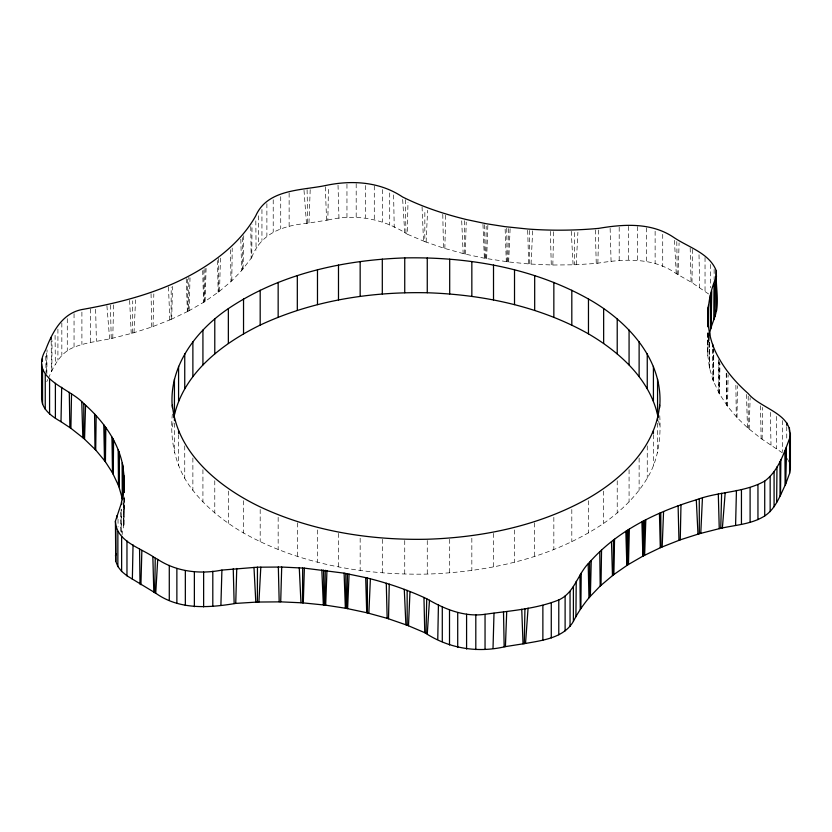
<?xml version="1.0" encoding="UTF-8"?>
<svg xmlns="http://www.w3.org/2000/svg" width="832" height="832" viewBox="0 0 832 832"><rect width="100%" height="100%" fill="white"/><g stroke="black" fill="none" stroke-linecap="round" stroke-linejoin="round"><path stroke-width="0.62" stroke-dasharray="4.16 3.12" d="M121.95 535.111L123.864 524.93L123.864 496.506M123.864 524.93L124.259 497.078M782.423 452.858L761.103 438.558L747.448 427.669L737.017 417.633L727.511 406.276L719.243 393.588L713.315 380.9L709.478 367.973L707.793 355.389L707.824 332.54M709.478 367.973L709.488 340.943M123.916 524.046L123.958 497.089M48.35 378.321C53.914 365.914 60.424 352.342 74.048 347.246C86.382 342.15 99.861 341.214 112.746 338.177L132.673 333.112L132.725 300.83M708.583 293.966L691.985 282.662L676.27 273.645C652.725 256.797 623.22 258.95 596.263 263.442L574.621 264.794L552.822 265.023L529.485 264.014L508.654 261.966L484.37 258.211L464.558 253.958L443.487 248.092L424.809 241.602L424.861 209.362M713.315 380.9L713.388 348.826M121.524 532.366L121.618 509.59M132.673 333.112L151.746 327.018L171.08 319.415L171.205 287.092M464.558 253.958L464.703 220.438M709.592 368.42L709.717 340.538M51.865 370.812L52.031 340.631M707.793 355.389L708.302 337.158M719.243 393.588L719.41 361.629M171.08 319.415L188.562 311.022L188.812 277.337M46.842 374.078L47.07 349.929M188.562 311.022L204.63 301.725L219.523 291.242L231.806 280.81L241.644 270.577L251.15 258.305L251.732 257.431L252.034 224.609M713.502 381.347L713.783 351.031M204.63 301.725L205.015 267.873M485.878 258.502L486.19 226.304M231.806 280.81L232.201 248.071M737.017 417.633L737.391 385.757M691.985 282.662L692.422 249.382M719.503 394.025L719.961 363.802M507.874 261.893L508.435 228.405M762.122 439.286L762.663 407.399M251.732 257.431C260.811 233.459 282.485 225.732 306.478 223.402L327.839 220.054L328.453 187.71M727.511 406.276L728.166 374.837M243.038 268.965L243.745 235.716M153.046 326.55L153.826 293.904M171.694 319.134L172.494 286.416M424.809 241.602L407.243 234.177L407.992 202.249M552.822 265.023L553.634 231.473M444.839 248.508L445.692 215.207M597.854 263.297L598.728 229.653M112.746 338.177L113.662 304.408M189.134 310.71L190.018 277.867M219.523 291.242L220.449 258.138M678.184 274.674L679.078 242.913M205.14 301.371L206.086 268.382M465.286 254.124L466.232 222.082M749.164 429.166L750.152 397.706M486.647 258.638L487.854 225.285M308.963 222.955L310.211 189.197M508.654 261.966L510.12 228.582M134.014 332.696L135.574 299.853M426.109 242.07L427.606 210.34M531.034 264.098L532.667 230.63M576.202 264.711L577.897 232.357M172.359 426.92L173.306 421.034M172.359 414.014C169.634 440.991 175.625 468.915 192.878 490.298C206.627 507.853 224.401 521.747 243.537 532.99C299.156 564.19 364.062 575.307 427.263 574.09C488.831 571.938 551.928 558.199 603.647 523.38C620.838 511.212 636.397 496.361 647.254 478.171C659.038 458.931 661.149 436.062 659.641 414.014M708.282 341.006L708.947 337.532M46.769 381.701L47.819 379.444M327.839 220.054C355.316 213.543 383.729 218.691 407.243 234.177M787.29 458.619L789.443 462.717M658.694 421.034L659.641 426.92M123.136 503.277L124.259 512.346M106.912 305.77L109.616 338.811M304.013 190.31L306.478 223.402M402.678 199.514L404.726 232.929M674.419 240.334L676.27 273.645M571.251 231.306L573.092 264.826M129.626 300.362L131.227 333.497M461.708 220.854L463.143 253.583M422.063 206.877L423.509 241.072M482.966 224.328L484.37 258.211M168.48 286.926L169.822 319.935M325.322 186.867L326.581 220.23M505.138 229.247L506.314 261.685M186.233 278.637L187.366 311.626M527.665 230.308L528.715 263.942M610.126 228.353L611.083 261.789M595.286 229.965L596.263 263.442M550.326 231.41L551.283 264.992M746.512 394.441L747.448 427.669M338.031 185.224L338.978 218.66M690.175 247.978L691.08 282.121M240.812 239.21L241.644 270.577M202.706 270.639L203.549 302.39M110.406 305.136L111.238 338.51M95.618 309.286L96.418 341.411M442.78 214.313L443.487 248.092M151.05 293.696L151.746 327.018M770.359 412.391L771.004 445.151M699.015 254.769L699.639 287.529M405.298 199.659L405.985 233.584M393.609 194.938L394.233 227.625M217.516 260.52L218.14 292.323M760.521 405.777L761.103 438.558M307.091 189.717L307.715 223.163M120.411 512.512L120.775 532.927M484.567 224.702L485.118 258.367M230.495 249.746L230.994 281.559M45.75 356.252L46.03 372.923M676.79 241.55L677.248 274.144M735.883 385.278L736.289 416.853M187.554 279.282L187.97 311.334M726.211 373.402L726.575 405.038M718.432 359.674L718.775 392.714M250.796 226.543L251.15 258.305M51.178 341.224L51.501 371.54M506.761 228.197L507.094 261.789M255.819 220.865L256.09 250.058M55.078 335.338L55.349 364.551M712.754 349.378L713.003 380.006M203.871 269.942L204.1 302.058M118.03 519.23L118.071 526.854M709.197 336.367L709.332 367.078M529.329 230.443L529.485 264.014M123.604 503.745L123.718 525.845M121.118 509.111L121.222 531.991M46.332 353.08L46.415 372.226M718.9 362.003L718.994 393.151M713.034 349.034L713.149 380.453M574.548 232.534L574.621 264.794M218.535 258.492L218.629 291.97M748.207 396.126L748.249 428.418M726.804 373.121L726.866 405.465M708.074 332.415L708.084 342.794M707.73 333.05L707.741 354.494M242.341 237.567L242.372 269.797M124.186 497.546L124.207 511.462M786.75 426.618L786.75 440.814M782.423 420.597L782.423 451.568M776.61 416.426L776.61 448.687M714.137 269.35L714.137 279.677M710.362 264.462L710.362 287.695M708.136 332.894L708.136 341.91M705.037 257.494L705.037 291.044M662.719 234.343L662.719 266.604M657.561 423.197L657.561 452.878M655.127 231.265L655.127 263.536M653.422 434.689L653.422 465.66M647.254 445.91L647.254 478.171M646.662 227.791L646.662 261.352M639.122 458.037L639.122 490.298M637.634 226.585L637.634 260.135M629.075 469.685L629.075 501.946M628.368 226.377L628.368 259.938M619.195 227.198L619.195 260.749M617.219 480.74L617.219 513.001M603.647 491.119L603.647 523.38M588.463 500.729L588.463 532.99M571.813 509.496L571.813 541.757M553.842 517.327L553.842 549.598M534.685 522.891L534.685 556.442M514.519 529.974L514.519 562.234M493.511 533.385L493.511 566.935M471.838 538.231L471.838 570.502M449.696 539.334L449.696 572.884M427.263 540.53L427.263 574.09M404.737 540.53L404.737 574.09M389.709 192.962L389.709 225.222M382.491 189.602L382.491 221.863M382.304 539.334L382.304 572.884M374.286 185.806L374.286 219.367M365.414 185.546L365.414 217.807M360.162 538.231L360.162 570.502M356.19 183.695L356.19 217.246M346.954 184.163L346.954 217.714M338.489 533.385L338.489 566.935M317.481 529.974L317.481 562.234M297.315 522.891L297.315 556.442M289.13 193.097L289.13 226.658M280.727 196.654L280.727 228.914M278.158 517.327L278.158 549.598M273.218 199.794L273.218 232.055M266.885 203.705L266.885 235.966M261.945 209.529L261.945 240.5M260.187 509.496L260.187 541.757M258.596 215.81L258.596 245.492M243.537 500.729L243.537 532.99M228.353 491.119L228.353 523.38M214.781 480.74L214.781 513.001M202.925 469.685L202.925 501.946M192.878 458.037L192.878 490.298M184.746 445.91L184.746 478.171M178.578 434.689L178.578 465.66M174.439 423.197L174.439 452.878M90.553 308.911L90.553 342.462M81.9 312.135L81.9 344.396M74.048 313.695L74.048 347.246M67.278 318.646L67.278 350.906M61.838 322.972L61.838 355.243M57.918 329.118L57.918 360.09"/><path stroke-width="1.25" d="M83.793 403.614C102.409 419.91 118.217 441.126 122.834 465.899L122.668 499.762L118.685 485.94L112.497 472.826L105.134 461.386L95.711 449.998L83.751 438.422L83.793 403.614C69.285 387.525 28.756 378.768 45.646 349.846C52.25 332.582 61.859 313.487 81.9 309.556C125.237 301.818 168.917 290.17 206.159 265.845C225.95 252.949 244.14 236.579 255.778 215.779C267.54 189.124 300.862 190.57 325.27 185.578C351.572 179.899 379.683 181.605 402.522 196.945C422.739 207.054 444.392 214.115 466.305 219.523L486.21 223.725L505.045 226.658L527.634 229.008C551.304 230.766 575.12 230.547 598.77 228.363C624.156 224.026 651.966 222.31 674.274 237.765C688.782 247.426 709.374 253.23 716.238 270.691C715.395 286.822 720.21 304.283 713.814 319.644C712.057 324.75 709.966 329.784 709.384 335.213M123.874 492.627L124.27 477.984L122.834 465.899M124.27 491.982L124.27 477.984M123.874 490.048L121.098 504.026L115.419 521.113L115.762 561.309L117.863 566.519L121.638 571.407L126.963 575.796L155.73 593.195C179.265 610.043 208.78 607.901 235.737 603.408L257.379 602.046L280.706 601.858L302.515 602.836L325.676 605.166L346.122 608.338L366.714 612.716L387.161 618.332L407.191 625.238L424.757 632.674C448.625 648.513 477.578 653.234 505.419 646.61L525.522 643.448C542.537 640.37 563.836 637.978 573.404 621.358C577.814 612.602 583.336 604.542 589.628 597.043L589.659 562.162C617.479 530.65 656.646 511.732 696.301 499.824C718.526 491.4 743.787 492.866 764.722 481.094C778.274 470.943 783.713 453.773 789.589 438.526C794.102 413.785 760.614 408.918 748.207 393.536C736.674 383.344 726.367 371.634 718.89 358.114C704.174 333.081 705.297 302.099 716.581 276.047M707.834 326.196L707.834 321.121M709.498 335.795L709.498 333.226M105.134 461.386L105.196 426.629M113.006 473.689L113.11 439.046M123.968 491.962L123.968 488.103M257.379 602.046L257.452 567.195L281.705 567.039L304.366 568.142L344.105 573.154L365.695 577.637C386.651 582.712 407.191 589.586 426.722 598.749C444.361 609.024 464.152 617.302 485.046 614.286C509.766 610.761 535.402 609.242 558.782 599.945C574.766 592.748 577.689 573.57 589.659 562.162M589.628 597.043L600.194 586.03L613.371 574.87L613.475 539.947M118.851 486.387L118.976 451.89M121.638 504.525L121.649 501.998M302.515 602.836L302.671 567.996M710.746 328.494L710.902 293.134M613.371 574.87L627.9 564.782L642.866 556.14L660.92 547.435L680.254 539.833L699.327 533.738L719.254 528.663C734.51 524.982 751.098 524.576 764.722 515.944C775.622 508.695 780.052 495.654 785.533 484.411L785.689 449.186M708.344 326.903L708.448 305.105M713.814 319.644L714.012 284.284M627.9 564.782L628.15 529.786M118.997 486.845L119.278 452.878M575.91 616.782L576.222 581.37M776.651 502.289L776.974 466.898M113.225 474.136L113.589 440.014M324.906 605.051L325.25 570.253M580.85 608.546L581.225 573.154M780.499 495.31L780.863 459.711M105.425 461.802L105.83 427.544M644.03 555.506L644.478 520.437M95.711 449.998L96.158 415.657M154.752 592.696L155.241 558.116C141.097 547.893 116.21 541.882 115.419 521.113M346.882 608.483L347.454 573.747M601.006 585.281L601.546 549.952M711.11 327.538L711.714 291.023M785.533 484.411L786.354 447.304M83.751 438.422L70.897 428.282L71.521 393.9M132.361 579.311L133.037 544.898M437.767 639.215L438.433 604.729M524.285 643.677L524.93 608.722M613.86 574.517L614.536 539.178M70.897 428.282L60.996 421.699L61.693 387.286M388.513 618.748L389.251 584.147M426.015 633.256L426.722 598.749M680.254 539.833L680.982 504.733M720.762 528.33L721.625 493.303M735.582 525.439L736.445 490.433M590.356 596.263L591.25 560.456M628.451 564.45L629.366 529.058M140.92 584.73L141.856 550.441M84.552 439.171L85.561 405.267M220.906 605.062L221.915 570.086L257.452 567.195M235.737 603.408L236.746 568.474M280.706 601.858L281.705 567.039M493.022 648.18L494 613.226M303.285 602.898L304.366 568.142M644.634 555.214L645.809 519.782M325.676 605.166L326.955 570.502M505.419 646.61L506.719 611.582M662.178 546.915L663.572 511.503M347.62 608.629L349.086 574.08M408.491 625.768L409.989 591.542M368.846 613.257L370.396 578.822M700.773 533.354L702.437 498.066M258.908 602.025L260.811 567.143M155.73 593.195L157.726 559.385L155.241 558.116M427.263 633.911L429.478 600.205M525.522 643.448L528.081 608.119M722.384 528.039L725.192 492.658M60.996 421.699C51.615 416.385 39.603 407.982 42.089 395.606M785.803 483.673L789.589 473.377L790.4 468.042L790.4 433.191M659.641 407.659C664.092 359.975 627.307 320.767 588.463 299.01C532.844 267.81 467.938 256.693 404.737 257.91C343.169 260.062 280.072 273.801 228.353 308.62C195.998 330.512 168.366 366.642 172.359 407.659M173.867 417.498C182.946 373.589 221.936 343.741 260.187 325.083C312.146 300.737 370.188 291.574 427.263 292.76C483.028 294.601 539.51 306.259 588.463 333.85C620.11 352.394 650.686 380.047 658.133 417.498M172.359 405.08C177.216 453.409 219.19 487.219 260.187 506.917C312.146 531.263 370.188 540.426 427.263 539.24C483.028 537.399 539.51 525.741 588.463 498.15C622.846 478.306 655.762 446.68 659.641 405.08M115.419 555.953L115.981 553.842M157.726 559.385C176.644 571.823 200.044 574.402 221.915 570.086M790.015 465.91L790.4 468.042M716.581 310.887L716.238 270.691M253.978 567.382L255.809 602.129M696.301 499.824L697.986 534.154M299.27 567.809L300.966 602.742M404.279 589.358L405.891 624.78M321.828 569.868L323.346 604.874M521.747 609.253L523.037 643.895M344.105 573.154L345.363 608.213M625.841 531.305L626.86 565.469M611.489 541.559L612.477 575.598M365.695 577.637L366.714 612.716M81.775 401.97L82.836 437.684M718.307 494.042L719.254 528.663M641.919 521.82L642.866 556.14M152.849 556.785L153.816 592.176M386.277 583.222L387.161 618.332M233.241 568.797L234.146 603.543M678.111 505.762L678.954 540.301M659.443 513.261L660.306 547.716M278.335 566.977L279.178 601.827M588.203 563.992L588.962 597.875M423.956 597.459L424.757 632.674M503.506 612.04L504.161 646.797M103.782 424.83L104.499 460.564M323.544 570.045L324.126 604.958M69.285 392.309L69.878 427.554M111.987 437.133L112.497 472.826M599.768 551.606L600.194 586.03M139.558 549.058L140.015 584.189M626.974 530.535L627.37 565.126M94.578 413.941L94.983 449.218M51.137 337.438L51.158 339.966M784.888 451.048L785.221 485.139M579.946 575.068L580.268 609.409M345.79 573.435L346.122 608.338M118.186 449.914L118.498 485.493M712.712 344.282L712.733 346.83M643.178 521.113L643.438 555.818M779.938 461.552L780.135 496.028M112.57 438.079L112.757 473.252M710.351 295.162L710.497 329.42M660.785 512.647L660.92 547.435M367.286 578.001L367.442 612.882M122.252 462.956L122.408 498.43M118.612 450.902L118.685 485.94M708.032 309.057L708.063 325.926M707.73 319.166L707.73 326.737M699.265 498.909L699.327 533.738M407.139 590.377L407.191 625.238M124.166 476.039L124.186 492.482M122.502 463.934L122.522 498.878M789.589 438.526L789.589 473.377M789.443 427.866L789.443 431.746M786.75 422.75L786.75 425.329M774.082 471.91L774.082 506.75M770.162 476.757L770.162 511.607M764.722 481.094L764.722 515.944M757.952 484.754L757.952 519.594M750.1 487.604L750.1 522.444M741.447 489.538L741.447 524.378M715.166 281.33L715.166 316.181M708.126 307.112L708.136 326.446M657.561 379.122L657.561 413.972M657.561 418.028L657.561 420.618M653.422 366.34L653.422 401.18M653.422 430.82L653.422 433.399M647.254 353.829L647.254 388.669M639.122 341.702L639.122 376.542M629.075 330.054L629.075 364.905M617.219 318.999L617.219 353.839M603.647 308.62L603.647 343.46M588.463 299.01L588.463 333.85M573.404 586.508L573.404 621.358M571.813 290.243L571.813 325.083M570.055 591.5L570.055 626.35M565.115 596.034L565.115 630.874M558.782 599.945L558.782 634.785M553.842 282.402L553.842 317.252M551.273 603.086L551.273 637.926M542.87 605.342L542.87 640.193M534.685 275.558L534.685 310.398M514.519 269.766L514.519 304.606M493.511 265.065L493.511 299.905M485.046 614.286L485.046 649.126M475.81 614.754L475.81 649.594M471.838 261.498L471.838 296.348M466.586 614.193L466.586 649.043M457.714 612.633L457.714 647.483M449.696 259.116L449.696 293.956M449.509 610.137L449.509 644.977M442.291 606.778L442.291 641.628M427.263 257.91L427.263 292.76M404.737 257.91L404.737 292.76M382.304 259.116L382.304 293.956M360.162 261.498L360.162 296.348M338.489 265.065L338.489 299.905M317.481 269.766L317.481 304.606M297.315 275.558L297.315 310.398M278.158 282.402L278.158 317.252M260.187 290.243L260.187 325.083M243.537 299.01L243.537 333.85M228.353 308.62L228.353 343.46M214.781 318.999L214.781 353.839M212.805 571.251L212.805 606.091M203.632 572.062L203.632 606.913M202.925 330.054L202.925 364.905M194.366 571.865L194.366 606.705M192.878 341.702L192.878 376.542M185.338 570.648L185.338 605.498M184.746 353.829L184.746 388.669M178.578 366.34L178.578 401.18M178.578 430.82L178.578 433.399M176.873 568.464L176.873 603.314M174.439 379.122L174.439 413.972M174.439 418.028L174.439 420.618M169.281 565.396L169.281 600.236M126.963 540.956L126.963 575.796M121.638 536.567L121.638 571.407M117.863 531.679L117.863 566.519M116.834 515.819L116.834 518.409M115.762 526.458L115.762 561.309M55.39 383.313L55.39 418.163M49.577 379.142L49.577 413.982M45.25 374.41L45.25 409.25M42.411 358.623L42.411 361.213M42.557 369.283L42.557 404.134M41.6 363.958L41.6 398.809"/></g></svg>
